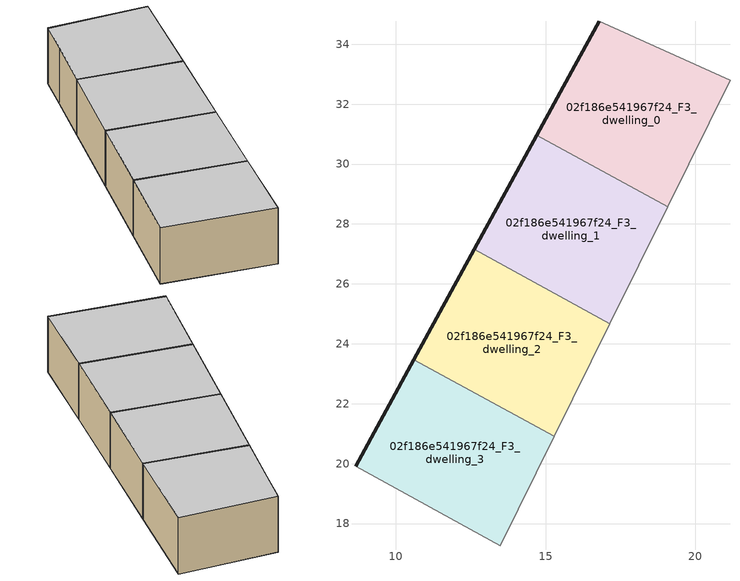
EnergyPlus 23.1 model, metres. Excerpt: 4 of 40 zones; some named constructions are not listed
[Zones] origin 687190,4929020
02f186e541967f24_F3_dwelling_0
 floor to 02f186e541967f24_F2_dwelling_0 (EU_floor_Construction): 19.07,28.58 21.15,32.8 16.78,34.76 15.97,33.27 14.71,30.96 z9
 wall outside (EU_wall_Construction): 14.71,30.96 15.97,33.27 16.79,34.76 z9:12
 wall adiabatic (EU_wall_Construction): 16.79,34.76 21.16,32.8 19.07,28.58 z9:12
 wall to 02f186e541967f24_F3_dwelling_1 (EU_wall_Construction): 19.07,28.58 14.71,30.96 z9:12
 ceiling to 02f186e541967f24_F4_dwelling_0 (EU_floor_Construction): 21.15,32.8 19.07,28.58 14.71,30.96 15.97,33.27 16.78,34.76 z12
02f186e541967f24_F3_dwelling_1
 floor to 02f186e541967f24_F2_dwelling_1 (EU_floor_Construction): 17.14,24.67 19.07,28.58 14.71,30.96 12.62,27.15 z9
 wall outside (EU_wall_Construction): 12.62,27.15 14.71,30.96 z9:12
 wall adiabatic (EU_wall_Construction): 19.07,28.58 17.14,24.67 z9:12
 wall to 02f186e541967f24_F3_dwelling_2 (EU_wall_Construction): 17.14,24.67 12.62,27.15 z9:12
 ceiling to 02f186e541967f24_F4_dwelling_1 (EU_floor_Construction): 19.07,28.58 17.14,24.67 12.62,27.15 14.71,30.96 z12
02f186e541967f24_F3_dwelling_2
 floor to 02f186e541967f24_F2_dwelling_2 (EU_floor_Construction): 15.28,20.91 17.14,24.67 12.62,27.15 10.6,23.47 z9
 wall outside (EU_wall_Construction): 10.6,23.47 12.62,27.15 z9:12
 wall adiabatic (EU_wall_Construction): 17.14,24.67 15.29,20.91 z9:12
 wall to 02f186e541967f24_F3_dwelling_3 (EU_wall_Construction): 15.28,20.91 10.6,23.47 z9:12
 ceiling to 02f186e541967f24_F4_dwelling_2 (EU_floor_Construction): 17.14,24.67 15.28,20.91 10.6,23.47 12.62,27.15 z12
02f186e541967f24_F3_dwelling_3
 floor to 02f186e541967f24_F2_dwelling_3 (EU_floor_Construction): 13.49,17.26 15.28,20.91 10.6,23.47 8.65,19.91 z9
 wall outside (EU_wall_Construction): 8.65,19.91 10.6,23.47 z9:12
 wall adiabatic (EU_wall_Construction): 15.29,20.91 13.49,17.26 z9:12
 wall to 02f186e541967f24_F3_dwelling_4 (EU_wall_Construction): 13.49,17.26 8.65,19.91 z9:12
 ceiling to 02f186e541967f24_F4_dwelling_3 (EU_floor_Construction): 15.28,20.91 13.49,17.26 8.65,19.91 10.6,23.47 z12
[SCHEDULE:FILE] Column Number=1; Rows to Skip at Top=0; Number of Hours of Data=8760; Column Separator=Comma; Interpolate to Timestep=No; Minutes per Item=60; Adjust Schedule for Daylight Savings=Yes
Name | File
EU_Step8_GainSchedule_02f186e541967f24_F3_dwelling_0_f000 | ../../schedules/02f186e541967f24/02f186e541967f24_F3_dwelling_0_f000_gain.csv
EU_Step8_GainSchedule_02f186e541967f24_F3_dwelling_1_f000 | ../../schedules/02f186e541967f24/02f186e541967f24_F3_dwelling_1_f000_gain.csv
EU_Step8_GainSchedule_02f186e541967f24_F3_dwelling_2_f000 | ../../schedules/02f186e541967f24/02f186e541967f24_F3_dwelling_2_f000_gain.csv
EU_Step8_GainSchedule_02f186e541967f24_F3_dwelling_3_f000 | ../../schedules/02f186e541967f24/02f186e541967f24_F3_dwelling_3_f000_gain.csv
EU_Step8_GainSchedule_02f186e541967f24_F3_dwelling_4_f000 | ../../schedules/02f186e541967f24/02f186e541967f24_F3_dwelling_4_f000_gain.csv
EU_Step8_GainSchedule_02f186e541967f24_F3_dwelling_5_f000 | ../../schedules/02f186e541967f24/02f186e541967f24_F3_dwelling_5_f000_gain.csv
EU_Step8_GainSchedule_02f186e541967f24_F3_dwelling_6_f000 | ../../schedules/02f186e541967f24/02f186e541967f24_F3_dwelling_6_f000_gain.csv
EU_Step8_GainSchedule_02f186e541967f24_F4_dwelling_0_f000 | ../../schedules/02f186e541967f24/02f186e541967f24_F4_dwelling_0_f000_gain.csv
EU_Step8_GainSchedule_02f186e541967f24_F4_dwelling_1_f000 | ../../schedules/02f186e541967f24/02f186e541967f24_F4_dwelling_1_f000_gain.csv
EU_Step8_GainSchedule_02f186e541967f24_F4_dwelling_2_f000 | ../../schedules/02f186e541967f24/02f186e541967f24_F4_dwelling_2_f000_gain.csv
EU_Step8_GainSchedule_02f186e541967f24_F4_dwelling_3_f000 | ../../schedules/02f186e541967f24/02f186e541967f24_F4_dwelling_3_f000_gain.csv
EU_Step8_GainSchedule_02f186e541967f24_F4_dwelling_4_f000 | ../../schedules/02f186e541967f24/02f186e541967f24_F4_dwelling_4_f000_gain.csv
EU_Step8_GainSchedule_02f186e541967f24_F4_dwelling_5_f000 | ../../schedules/02f186e541967f24/02f186e541967f24_F4_dwelling_5_f000_gain.csv
